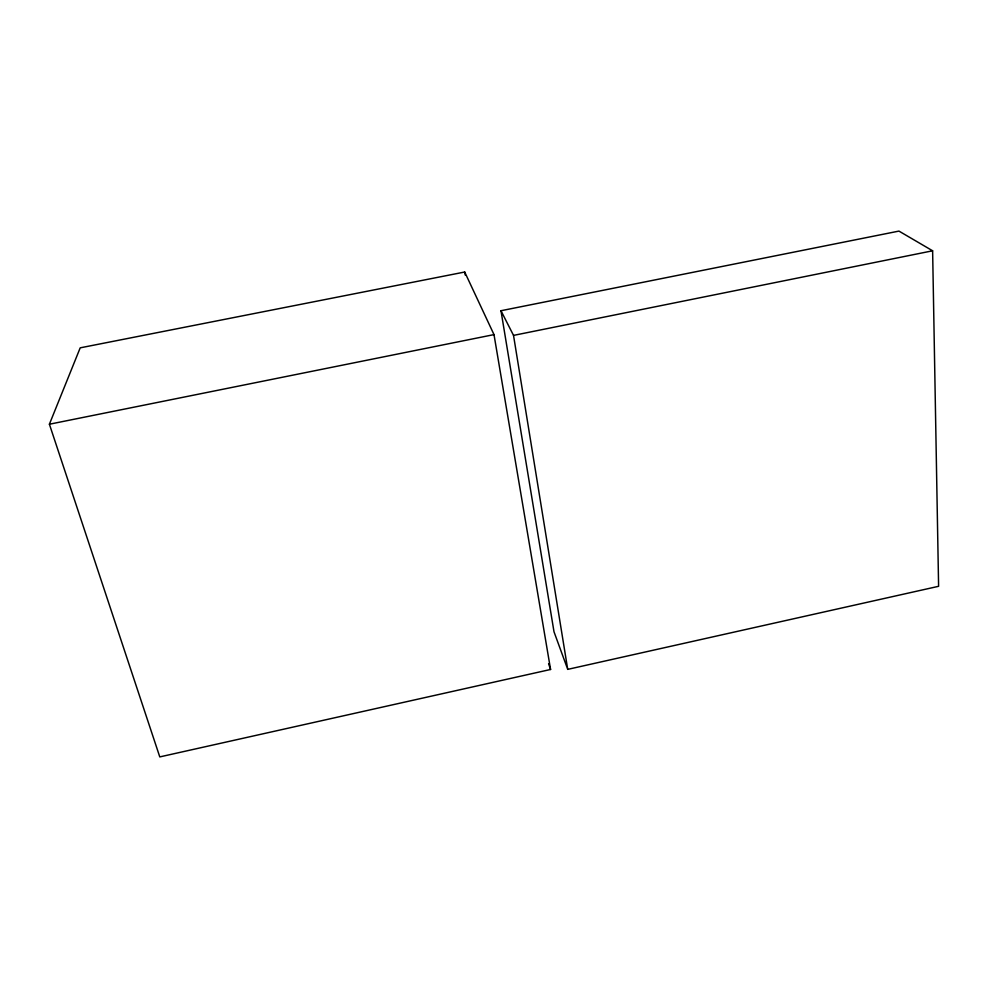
<?xml version="1.0" encoding="UTF-8"?>
<svg xmlns="http://www.w3.org/2000/svg" width="988" height="988" viewBox="0 0 988 988"><rect width="100%" height="100%" fill="white"/><g stroke="black" fill="none" stroke-linecap="round" stroke-linejoin="round"><path stroke-width="1.48" d="M49.4 424.223L80.201 347.838L464.706 272.021L494 334.611L550.575 669.481L159.784 756.907L49.4 424.223L494 334.611M567.717 669.37L938.6 586.304L932.623 250.791L898.944 231.093L500.978 310.726L554.009 631.789L567.717 669.37L513.525 335.389L500.978 310.726M513.525 335.389L932.623 250.791M548.587 663.726L550.575 669.481M464.706 272.021L465.237 275.059"/></g></svg>
